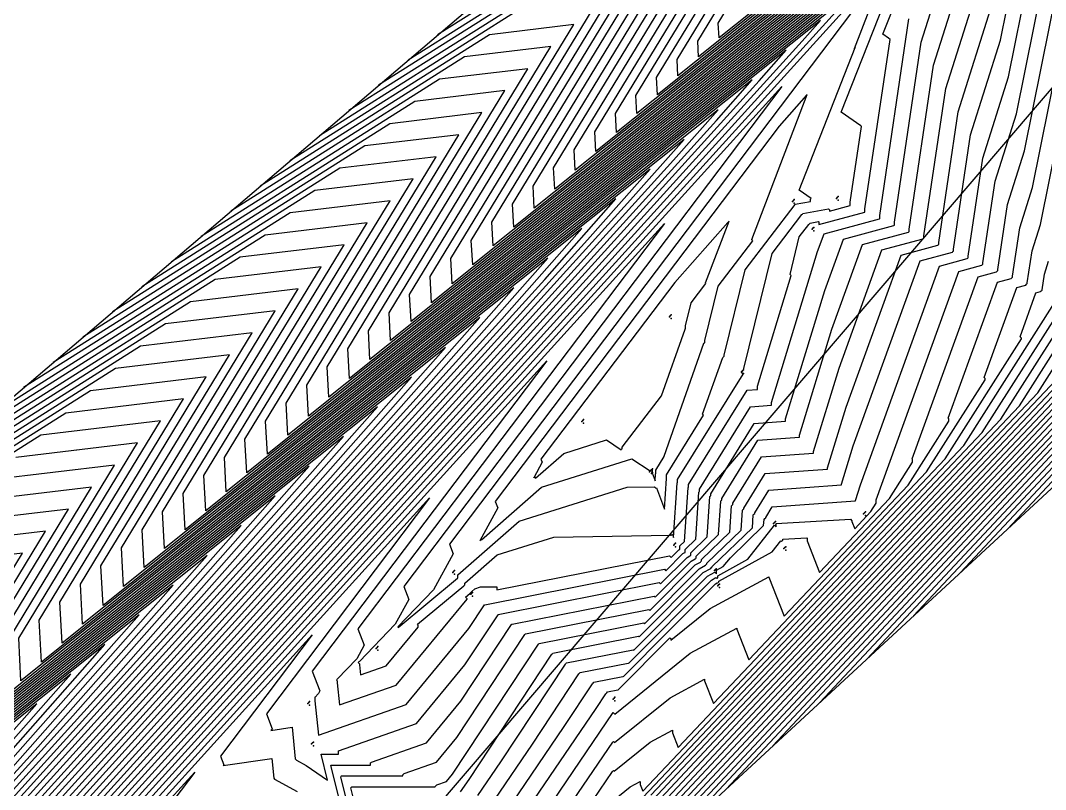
# Model space of a CAD drawing. Header units: metres. Extents: x 419582 to 423558, y 4805372 to 4807539.
# Drawn here: x 421766.3 to 421879.8, y 4806453.1 to 4806538.3 of the extents above; entities that cross this region are included whole.
import ezdxf

# ---------------------------------------------------------------- set-up
doc = ezdxf.new("R2010")
doc.units = ezdxf.units.M
for name, color, linetype in [('C-TINN', 4, 'Continuous'), ('C-TINN-BNDY', 110, 'Continuous'), ('C-TOPO-MAJR', 9, 'Continuous'), ('C-TOPO-MINR', 8, 'Continuous')]:
    doc.layers.add(name, color=color, linetype=linetype)

msp = doc.modelspace()

# ---------------------------------------------------------------- linework, layer by layer
at = {"color": 31, "lineweight": 30, "true_color": 0xffbd7a, "elevation": 1718.01}
msp.add_lwpolyline([(423449.83, 4807399.59), (423130.59, 4807500.11), (421950.92, 4806613), (421795.04, 4806430.99), (421305.02, 4806147.04), (421305.02, 4806147.04), (420630.08, 4805770.97), (419765.16, 4805549.54), (419617.36, 4805580.09)], dxfattribs=at)
at = {"layer": 'C-TINN', "color": 4, "linetype": 'Continuous', "lineweight": -3}
for p in [(421851.81, 4806518.26, 1780.88), (421851.91, 4806518.36, 1780.88), (421852.01, 4806518.46, 1780.88), (421852.01, 4806518.06, 1780.88), (421856.68, 4806518.59, 1781.19), (421856.78, 4806518.69, 1781.19), (421856.88, 4806518.79, 1781.19), (421856.88, 4806518.39, 1781.19), (421854.18, 4806515.39, 1783.47), (421853.98, 4806515.19, 1783.47), (421854.08, 4806515.29, 1783.47), (421854.18, 4806514.99, 1783.47), (421838.18, 4806505.49, 1778.26), (421838.28, 4806505.59, 1778.26), (421838.38, 4806505.69, 1778.26), (421838.38, 4806505.29, 1778.26), (421846.29, 4806499.5, 1782.01), (421846.39, 4806499.6, 1782.01), (421846.19, 4806499.4, 1782.01), (421846.39, 4806499.2, 1782.01), (421828.47, 4806493.9, 1778.11), (421828.57, 4806494, 1778.11), (421828.67, 4806494.1, 1778.11), (421828.67, 4806493.7, 1778.11), (421835.99, 4806488.33, 1780.69), (421836.09, 4806488.45, 1779.7), (421836.09, 4806488.43, 1780.69), (421836.19, 4806488.55, 1779.7), (421836.19, 4806488.53, 1780.69), (421836.19, 4806488.13, 1780.69), (421836.29, 4806488.65, 1779.7), (421836.29, 4806488.25, 1779.7), (421859.69, 4806483.67, 1790.7), (421859.79, 4806483.77, 1790.7), (421859.89, 4806483.87, 1790.7), (421849.73, 4806482.6, 1790.89), (421849.83, 4806482.7, 1790.89), (421849.93, 4806482.8, 1790.89), (421859.89, 4806483.47, 1790.7), (421849.93, 4806482.4, 1790.89), (421838.66, 4806480.21, 1782.2), (421838.76, 4806480.31, 1782.2), (421838.86, 4806480.41, 1782.2), (421838.86, 4806480.01, 1782.2), (421850.87, 4806479.83, 1792.48), (421850.97, 4806479.93, 1792.48), (421851.07, 4806480.03, 1792.48), (421851.07, 4806479.63, 1792.48), (421814.17, 4806477.18, 1780.5), (421814.27, 4806477.28, 1780.5), (421814.37, 4806477.38, 1780.5), (421814.37, 4806476.98, 1780.5), (421843.16, 4806477.38, 1789.71), (421843.26, 4806477.48, 1789.71), (421843.36, 4806477.58, 1789.71), (421843.36, 4806477.18, 1789.71), (421843.53, 4806475.69, 1792.53), (421843.63, 4806475.79, 1792.53), (421843.73, 4806475.89, 1792.53), (421816.16, 4806474.76, 1783.11), (421816.26, 4806474.86, 1783.11), (421816.36, 4806474.96, 1783.11), (421816.36, 4806474.56, 1783.11), (421843.73, 4806475.49, 1792.53), (421805.79, 4806468.87, 1781.18), (421805.89, 4806468.97, 1781.18), (421805.69, 4806468.77, 1781.18), (421805.89, 4806468.57, 1781.18), (421831.95, 4806463.16, 1793.54), (421832.05, 4806463.26, 1793.54), (421832.15, 4806463.36, 1793.54), (421798.11, 4806462.68, 1784.23), (421798.21, 4806462.78, 1784.23), (421798.31, 4806462.88, 1784.23), (421798.31, 4806462.48, 1784.23), (421832.15, 4806462.96, 1793.54), (421798.54, 4806458.19, 1784.23), (421798.64, 4806458.29, 1784.23), (421798.74, 4806458.39, 1784.23), (421798.74, 4806457.99, 1784.23)]:
    msp.add_point(p, dxfattribs=at)
at = {"layer": 'C-TINN-BNDY', "color": 110, "linetype": 'Continuous', "lineweight": -3, "flags": 128}
for points in [[(421193.45, 4806114.76), (421316.74, 4806181.07), (421324.23, 4806185.31), (421416.34, 4806233.29), (421455.96, 4806255.55), (421534.88, 4806300.35), (421936.98, 4806642.67), (421937.08, 4806642.77), (421937.18, 4806642.87), (421963.15, 4806666.69), (422251.15, 4806867.33), (422367.39, 4806957.21), (422449.57, 4807014.1), (422473.63, 4807031.8), (422600.66, 4807130.15), (422687.35, 4807196.06), (422733.46, 4807229.97)], [(422724.87, 4807165.92), (422697.08, 4807146.67), (422577.28, 4807048.8), (422494.93, 4806993.73), (422433.35, 4806948.24), (422390.21, 4806913.55), (422303.24, 4806847.72), (422229.68, 4806793.83), (422213.19, 4806781.58), (422179.34, 4806755.48), (422143.63, 4806726.94), (422090.94, 4806686.36), (421935.65, 4806537.41), (421807.76, 4806419.27), (421798.23, 4806410.98), (421750.84, 4806385.06), (421712.43, 4806364.25), (421678.37, 4806344.94), (421648.74, 4806328.11), (421541.25, 4806258.62), (421434.62, 4806175.52), (421305.47, 4806115.01), (421187.67, 4806058.56)]]:
    msp.add_lwpolyline(points, dxfattribs=at)
at = {"layer": 'C-TOPO-MAJR', "color": 9, "linetype": 'Continuous', "lineweight": -3, "flags": 128}
for points, elevation in [([(421872.72, 4806558.39), (421834.58, 4806527.99), (421834.47, 4806529.98), (421855.58, 4806564.66)], 1800), ([(421870.08, 4806554.88), (421823.2, 4806517.52), (421823.07, 4806519.96), (421842.85, 4806552.47)], 1795), ([(421867.44, 4806551.37), (421811.83, 4806507.04), (421811.67, 4806509.95), (421830.13, 4806540.28)], 1790), ([(421864.8, 4806547.86), (421800.45, 4806496.57), (421800.27, 4806499.93), (421817.41, 4806528.09), (421807.2, 4806526.87), (421783.01, 4806511.59)], 1785), ([(421816.95, 4806452.46), (421819.49, 4806456.2), (421826.66, 4806467.03), (421826.72, 4806467.1), (421826.79, 4806467.16), (421834.18, 4806468.62), (421834.24, 4806468.56), (421842.39, 4806476.75), (421843.2, 4806477.21), (421843.38, 4806477.03), (421843.39, 4806477.04), (421843.4, 4806477.05), (421843.4, 4806477.41), (421844.15, 4806477.82), (421844.93, 4806478.81), (421848.62, 4806482.38), (421848.66, 4806483.05), (421848.75, 4806483.14), (421848.85, 4806483.23), (421848.85, 4806483.27), (421849.58, 4806484.44), (421858.8, 4806485.1), (421858.8, 4806485.14), (421859.34, 4806486.88), (421868.12, 4806511.11), (421871.17, 4806511.93), (421871.23, 4806511.99), (421871.29, 4806512.05), (421871.29, 4806512.21), (421872.9, 4806523.06), (421875.75, 4806532.04), (421877.94, 4806542.88)], 1790), ([(421818.47, 4806429.16), (421857.04, 4806470.34), (421889.29, 4806504.4), (421896.67, 4806515.97), (421901.33, 4806528.63), (421900.88, 4806529.19), (421902.45, 4806530.47), (421902.45, 4806530.7), (421902.36, 4806530.78), (421901.81, 4806534.93), (421901.84, 4806534.96), (421901.87, 4806534.99), (421901.87, 4806535.27), (421901.92, 4806536.89), (421901.87, 4806536.93), (421902.19, 4806538.03), (421900.58, 4806543.74)], 1805), ([(421858.68, 4806541.58), (421789.08, 4806486.1), (421788.87, 4806489.91), (421804.68, 4806515.9), (421793.39, 4806514.54), (421766.63, 4806497.65)], 1780), ([(421777.76, 4806448.13), (421811.6, 4806485.43), (421793.52, 4806461.53), (421794.18, 4806459.84), (421794.11, 4806459.76), (421794.03, 4806459.69), (421796.38, 4806460.03), (421796.71, 4806456.54), (421796.87, 4806456.39), (421797.95, 4806455.78), (421800.29, 4806454.16), (421799.59, 4806457.04), (421799.6, 4806457.05), (421799.61, 4806457.06), (421801.5, 4806457.06), (421801.5, 4806457.39), (421801.51, 4806457.41), (421801.53, 4806457.42), (421810.15, 4806460.43), (421815.51, 4806466.94), (421819.19, 4806472.49), (421819.2, 4806472.51), (421819.22, 4806472.53), (421837.05, 4806476.05), (421837.2, 4806475.9), (421840.13, 4806478.84), (421840.46, 4806479.03), (421840.5, 4806479.07), (421840.54, 4806479.1), (421840.54, 4806479.35), (421842.36, 4806481.12), (421842.66, 4806485.57), (421842.7, 4806485.62), (421842.75, 4806485.67), (421842.75, 4806485.88), (421847.58, 4806493.68), (421851.03, 4806493.93), (421851.03, 4806494.19), (421855.39, 4806508.4), (421857.45, 4806514.08), (421863.06, 4806515.6), (421863.09, 4806515.62), (421863.11, 4806515.65), (421863.11, 4806515.95), (421866.08, 4806535.91), (421867.86, 4806541.51)], 1785), ([(421762.53, 4806432.13), (421768.66, 4806439.87), (421768.42, 4806442.06), (421768.5, 4806442.14), (421768.58, 4806442.22), (421857.64, 4806540.4)], 1780), ([(421870.43, 4806477.16), (421891.9, 4806500.09), (421909.85, 4806519.04), (421913.95, 4806525.48), (421916.55, 4806532.52), (421915.25, 4806534.16), (421915.19, 4806534.22), (421916.46, 4806541.5)], 1815), ([(421821, 4806539.19), (421799.4, 4806525.54)], 1790), ([(421844.45, 4806453.16), (421874.47, 4806485.21), (421899.57, 4806511.72), (421905.31, 4806520.73), (421908.94, 4806530.57), (421907.13, 4806532.86), (421907.12, 4806532.87), (421907.78, 4806536.64), (421907.78, 4806536.88), (421906.45, 4806537.99), (421906.48, 4806538.9)], 1810), ([(421759.4, 4806436.32), (421833.87, 4806518.42), (421839.81, 4806525.13), (421777.7, 4806475.63), (421777.47, 4806479.9), (421791.96, 4806503.7), (421779.58, 4806502.22), (421750.25, 4806483.7)], 1775), ([(421821.68, 4806436.34), (421839.61, 4806455.47), (421879.01, 4806497.08), (421888.02, 4806511.22)], 1800), ([(421826.45, 4806450.37), (421831.9, 4806458.39), (421831.94, 4806458.43), (421831.97, 4806458.46), (421832.1, 4806458.33), (421838.26, 4806463.3), (421842.08, 4806465.36), (421842.08, 4806465.17), (421843.05, 4806462.65), (421868.73, 4806489.76), (421877.2, 4806503.05), (421877.2, 4806503.12), (421877.03, 4806503.28), (421878.79, 4806508.13), (421879.28, 4806508.27), (421879.37, 4806508.36), (421879.47, 4806508.45), (421879.47, 4806508.48), (421879.72, 4806510.21), (421880.18, 4806511.64)], 1795), ([(421750.22, 4806430.41), (421810.11, 4806496.44), (421820.93, 4806508.68), (421766.33, 4806465.16), (421766.08, 4806469.88), (421779.24, 4806491.51), (421765.77, 4806489.9)], 1770), ([(421741.04, 4806424.51), (421786.35, 4806474.47), (421802.06, 4806492.23), (421754.95, 4806454.68)], 1765), ([(421754.68, 4806459.87), (421766.52, 4806479.32), (421751.96, 4806477.58)], 1765), ([(421762.59, 4806452.49), (421783.18, 4806475.78), (421743.58, 4806444.21)], 1760)]:
    msp.add_lwpolyline(points, dxfattribs=dict(at, elevation=elevation))
at = {"layer": 'C-TOPO-MAJR', "color": 9, "linetype": 'Continuous', "lineweight": -3, "elevation": 1780, "flags": 128}
msp.add_lwpolyline([(421818.88, 4806485.02), (421819.16, 4806484.32), (421817.16, 4806480.68), (421817.24, 4806480.76), (421817.32, 4806480.84), (421817.36, 4806480.79), (421824.02, 4806486.62), (421834.03, 4806489.77), (421836.06, 4806488.41), (421836.09, 4806488.44), (421836.12, 4806488.47), (421836.19, 4806488.54), (421836.26, 4806488.61), (421836.26, 4806488.33), (421836.23, 4806488.3), (421836.2, 4806488.27), (421836.26, 4806488.21), (421836.6, 4806487.31), (421836.65, 4806488.1), (421836.65, 4806488.1), (421836.66, 4806488.1), (421836.66, 4806488.49), (421837.6, 4806490.02), (421837.58, 4806490.05), (421842, 4806502.56), (421842.05, 4806502.6), (421842.1, 4806502.65), (421842.1, 4806502.86), (421843.59, 4806508.86), (421847.43, 4806513.91), (421847.3, 4806514.04), (421853.45, 4806530.09), (421853.41, 4806530.06), (421853.38, 4806530.02), (421850.34, 4806526.59), (421818.88, 4806485.02)], close=True, dxfattribs=at)
at = {"layer": 'C-TOPO-MINR', "color": 8, "linetype": 'Continuous', "lineweight": -3, "flags": 128}
for points, elevation in [([(421874.83, 4806561.2), (421843.68, 4806536.37), (421843.59, 4806537.99), (421865.76, 4806574.42)], 1804), ([(421874.31, 4806560.5), (421841.4, 4806534.27), (421841.31, 4806535.99), (421863.21, 4806571.98)], 1803), ([(421873.78, 4806559.8), (421839.13, 4806532.18), (421839.03, 4806533.99), (421860.67, 4806569.54)], 1802), ([(421873.25, 4806559.1), (421836.85, 4806530.08), (421836.75, 4806531.98), (421858.12, 4806567.1)], 1801), ([(421872.19, 4806557.69), (421832.3, 4806525.89), (421832.19, 4806527.98), (421853.03, 4806562.23)], 1799), ([(421871.66, 4806556.99), (421830.03, 4806523.8), (421829.91, 4806525.97), (421850.49, 4806559.79)], 1798), ([(421871.14, 4806556.29), (421827.75, 4806521.71), (421827.63, 4806523.97), (421847.94, 4806557.35)], 1797), ([(421870.61, 4806555.58), (421825.48, 4806519.61), (421825.35, 4806521.97), (421845.4, 4806554.91)], 1796), ([(421869.55, 4806554.18), (421820.93, 4806515.42), (421820.79, 4806517.96), (421840.31, 4806550.03)], 1794), ([(421869.02, 4806553.48), (421818.65, 4806513.33), (421818.51, 4806515.96), (421837.76, 4806547.6)], 1793), ([(421867.97, 4806552.07), (421814.1, 4806509.14), (421813.95, 4806511.95), (421832.68, 4806542.72)], 1791), ([(421868.49, 4806552.78), (421816.38, 4806511.23), (421816.23, 4806513.95), (421835.22, 4806545.16)], 1792), ([(421866.91, 4806550.67), (421809.55, 4806504.95), (421809.39, 4806507.94), (421827.59, 4806537.84), (421818.24, 4806536.72), (421796.12, 4806522.75)], 1789), ([(421866.38, 4806549.97), (421807.28, 4806502.86), (421807.11, 4806505.94), (421825.04, 4806535.4), (421815.48, 4806534.26), (421792.84, 4806519.96)], 1788), ([(421865.32, 4806548.56), (421802.73, 4806498.67), (421802.55, 4806501.93), (421819.95, 4806530.53), (421809.96, 4806529.33), (421786.29, 4806514.38)], 1786), ([(421865.85, 4806549.26), (421805, 4806500.76), (421804.83, 4806503.94), (421822.5, 4806532.96), (421812.72, 4806531.79), (421789.57, 4806517.17)], 1787), ([(421832.05, 4806549.05), (421812.5, 4806536.7)], 1794), ([(421863.74, 4806546.46), (421795.9, 4806492.38), (421795.71, 4806495.92), (421812.32, 4806523.21), (421801.67, 4806521.94), (421776.46, 4806506.02)], 1783), ([(421864.27, 4806547.16), (421798.18, 4806494.48), (421797.99, 4806497.93), (421814.86, 4806525.65), (421804.43, 4806524.4), (421779.74, 4806508.8)], 1784), ([(421829.29, 4806546.58), (421809.23, 4806533.91)], 1793), ([(421863.21, 4806545.75), (421793.63, 4806490.29), (421793.43, 4806493.92), (421809.77, 4806520.77), (421798.91, 4806519.47), (421773.18, 4806503.23)], 1782), ([(421765.17, 4806434.67), (421770.46, 4806441.35), (421770.25, 4806443.24), (421770.33, 4806443.32), (421770.42, 4806443.4), (421862.39, 4806544.79)], 1781), ([(421862.46, 4806544.87), (421791.35, 4806488.19), (421791.15, 4806491.92), (421807.23, 4806518.33), (421796.15, 4806517.01), (421769.91, 4806500.44)], 1781), ([(421826.53, 4806544.12), (421805.95, 4806531.12)], 1792), ([(421861.91, 4806543.89), (421813.81, 4806480.32), (421813.81, 4806480.32), (421814.23, 4806479.25), (421812.04, 4806475.26), (421808.08, 4806471.14), (421808.13, 4806471.09), (421814.71, 4806476.55), (421814.73, 4806476.57), (421814.75, 4806476.59), (421814.75, 4806476.92), (421821.55, 4806482.87), (421833.48, 4806486.62), (421836.54, 4806486.66), (421836.7, 4806486.5), (421836.72, 4806486.52), (421836.74, 4806486.55), (421837.63, 4806484.17), (421837.85, 4806487.59), (421837.86, 4806487.61), (421837.87, 4806487.62), (421837.87, 4806487.97), (421841.97, 4806494.59), (421841.86, 4806494.7), (421844.09, 4806500.99), (421844.16, 4806501.06), (421844.23, 4806501.13), (421844.23, 4806501.24), (421846.58, 4806510.69), (421852.1, 4806517.93), (421852.11, 4806517.93), (421852.11, 4806517.94), (421853.82, 4806518.27), (421853.82, 4806518.51), (421853.86, 4806518.55), (421853.9, 4806518.59), (421852.57, 4806519.5), (421858.77, 4806535.29), (421858.74, 4806535.25), (421858.7, 4806535.21), (421862.11, 4806544.12)], 1781), ([(421813.27, 4806424.36), (421853.55, 4806467.37), (421887.23, 4806502.94), (421894.94, 4806515.02), (421899.81, 4806528.24), (421899.74, 4806528.32), (421901.71, 4806529.92), (421901.71, 4806530.21), (421901.66, 4806530.27), (421900.97, 4806535.5), (421900.98, 4806535.51), (421900.99, 4806535.52), (421900.99, 4806535.87), (421901.01, 4806536.49), (421900.99, 4806536.5), (421901.37, 4806537.81), (421899.66, 4806543.87)], 1804), ([(421772.25, 4806444.59), (421850.62, 4806530.98), (421808.74, 4806475.63), (421809.3, 4806474.18), (421807.79, 4806471.43), (421803.85, 4806467.33), (421803.78, 4806467.26), (421803.71, 4806467.19), (421803.85, 4806467.04), (421803.85, 4806466.93), (421803.97, 4806465.83), (421806.8, 4806466.82), (421810.34, 4806471.11), (421810.34, 4806471.35), (421810.25, 4806471.43), (421815.4, 4806475.7), (421815.46, 4806475.76), (421815.51, 4806475.82), (421815.51, 4806475.99), (421819.09, 4806479.12), (421825.36, 4806481.09), (421838.31, 4806481.29), (421838.33, 4806481.26), (421838.42, 4806481.35), (421838.51, 4806481.43), (421838.65, 4806481.04), (421839.05, 4806487.09), (421839.07, 4806487.11), (421839.09, 4806487.13), (421839.09, 4806487.45), (421846.35, 4806499.15), (421846.15, 4806499.35), (421846.17, 4806499.42), (421846.27, 4806499.52), (421846.37, 4806499.62), (421846.37, 4806499.62), (421849.58, 4806512.51), (421852.86, 4806516.82), (421852.91, 4806516.86), (421852.95, 4806516.91), (421855.79, 4806517.45), (421855.92, 4806517.32), (421855.92, 4806517.18), (421858.19, 4806517.8), (421858.2, 4806517.8), (421858.2, 4806517.81), (421858.2, 4806518.19), (421859.45, 4806526.57), (421859.38, 4806526.64), (421857.21, 4806528.13), (421863.11, 4806543.15)], 1782), ([(421803.65, 4806446.98), (421801.78, 4806454.56), (421801.82, 4806454.6), (421801.86, 4806454.64), (421808.65, 4806454.65), (421808.65, 4806454.78), (421808.72, 4806454.85), (421808.78, 4806454.91), (421812.38, 4806456.17), (421814.61, 4806458.88), (421822.17, 4806470.31), (421822.21, 4806470.35), (421822.25, 4806470.38), (421835.9, 4806473.08), (421836.02, 4806472.96), (421841.03, 4806478), (421841.61, 4806478.33), (421841.67, 4806478.39), (421841.74, 4806478.46), (421841.74, 4806478.6), (421844.86, 4806481.62), (421845.06, 4806484.56), (421845.12, 4806484.63), (421845.19, 4806484.69), (421845.19, 4806484.83), (421848.38, 4806489.98), (421854.14, 4806490.4), (421854.14, 4806490.57), (421856.97, 4806499.8), (421861.72, 4806512.89), (421866.3, 4806514.13), (421866.34, 4806514.17), (421866.38, 4806514.21), (421866.38, 4806514.45), (421868.81, 4806530.77), (421872.8, 4806543.37)], 1787), ([(421815.05, 4806452.88), (421815.98, 4806454.24), (421825.16, 4806468.12), (421825.22, 4806468.18), (421825.28, 4806468.24), (421834.76, 4806470.11), (421834.84, 4806470.03), (421841.93, 4806477.17), (421842.75, 4806477.63), (421842.84, 4806477.72), (421842.93, 4806477.81), (421842.93, 4806477.85), (421847.37, 4806482.12), (421847.46, 4806483.55), (421847.54, 4806483.64), (421847.63, 4806483.72), (421847.63, 4806483.79), (421849.18, 4806486.29), (421857.25, 4806486.87), (421857.25, 4806486.95), (421858.55, 4806491.19), (421865.98, 4806511.7), (421869.55, 4806512.66), (421869.6, 4806512.72), (421869.65, 4806512.77), (421869.65, 4806512.96), (421871.54, 4806525.63), (421874.86, 4806536.12), (421876.28, 4806543.11)], 1789), ([(421818.85, 4806452.04), (421823.01, 4806458.17), (421828.15, 4806465.94), (421828.23, 4806466.01), (421828.3, 4806466.09), (421833.61, 4806467.13), (421833.65, 4806467.09), (421842.84, 4806476.33), (421843.33, 4806476.61), (421843.44, 4806476.5), (421843.48, 4806476.54), (421843.53, 4806476.59), (421843.53, 4806476.81), (421846.86, 4806478.63), (421849.81, 4806482.41), (421850, 4806482.22), (421850, 4806482.23), (421850.01, 4806482.24), (421850.01, 4806482.61), (421858.24, 4806483.06), (421858.4, 4806482.89), (421858.4, 4806482.82), (421858.72, 4806482.02), (421860.51, 4806483.91), (421861.1, 4806484.84), (421861.1, 4806485.21), (421861.09, 4806485.22), (421870.25, 4806510.51), (421872.79, 4806511.2), (421872.86, 4806511.27), (421872.92, 4806511.33), (421872.92, 4806511.47), (421874.27, 4806520.49), (421876.63, 4806527.96), (421879.6, 4806542.65)], 1791), ([(421823.66, 4806433.96), (421860.53, 4806473.32), (421891.35, 4806505.87), (421898.39, 4806516.92), (421902.85, 4806529.02), (421902.02, 4806530.07), (421903.18, 4806531.01), (421903.18, 4806531.18), (421903.06, 4806531.29), (421902.65, 4806534.37), (421902.7, 4806534.42), (421902.75, 4806534.46), (421902.75, 4806534.67), (421902.83, 4806537.29), (421902.75, 4806537.37), (421903.01, 4806538.25), (421901.71, 4806542.87)], 1806), ([(421802.31, 4806449.19), (421800.68, 4806455.8), (421800.71, 4806455.82), (421800.73, 4806455.85), (421805.07, 4806455.85), (421805.07, 4806456.08), (421805.12, 4806456.13), (421805.16, 4806456.17), (421811.26, 4806458.3), (421815.06, 4806462.91), (421820.68, 4806471.4), (421820.71, 4806471.43), (421820.74, 4806471.46), (421836.48, 4806474.56), (421836.61, 4806474.43), (421840.58, 4806478.42), (421841.04, 4806478.68), (421841.09, 4806478.73), (421841.14, 4806478.78), (421841.14, 4806478.98), (421843.61, 4806481.37), (421843.86, 4806485.07), (421843.91, 4806485.13), (421843.97, 4806485.18), (421843.97, 4806485.36), (421847.98, 4806491.83), (421852.59, 4806492.16), (421852.59, 4806492.38), (421856.18, 4806504.1), (421859.58, 4806513.49), (421864.68, 4806514.86), (421864.71, 4806514.9), (421864.75, 4806514.93), (421864.75, 4806515.2), (421867.45, 4806533.34), (421870.33, 4806542.44)], 1786), ([(421823.77, 4806541.65), (421802.67, 4806528.33)], 1791), ([(421820.75, 4806451.63), (421826.53, 4806460.13), (421829.65, 4806464.84), (421829.73, 4806464.93), (421829.82, 4806465.01), (421833.03, 4806465.65), (421833.06, 4806465.62), (421843.29, 4806475.91), (421843.46, 4806476.01), (421843.5, 4806475.97), (421843.58, 4806476.05), (421843.66, 4806476.13), (421843.66, 4806476.21), (421849.57, 4806479.44), (421850.53, 4806480.67), (421850.59, 4806480.61), (421850.66, 4806480.68), (421850.73, 4806480.75), (421850.73, 4806480.87), (421853.39, 4806481.01), (421853.45, 4806480.96), (421853.45, 4806480.67), (421854.8, 4806477.17), (421862.56, 4806485.37), (421865.12, 4806489.39), (421865.12, 4806489.69), (421865.07, 4806489.74), (421872.39, 4806509.92), (421874.41, 4806510.47), (421874.49, 4806510.54), (421874.56, 4806510.61), (421874.56, 4806510.72), (421875.63, 4806517.92), (421877.52, 4806523.88), (421881.26, 4806542.41)], 1792), ([(421822.65, 4806451.21), (421830.05, 4806462.1), (421831.14, 4806463.75), (421831.24, 4806463.85), (421831.33, 4806463.94), (421832.46, 4806464.16), (421832.47, 4806464.15), (421838.23, 4806469.95), (421838.34, 4806469.85), (421838.34, 4806469.66), (421842.69, 4806473.17), (421849.21, 4806476.69), (421849.21, 4806476.65), (421850.88, 4806472.33), (421864.62, 4806486.84), (421869.15, 4806493.94), (421869.15, 4806494.17), (421869.06, 4806494.25), (421874.52, 4806509.32), (421876.04, 4806509.73), (421876.12, 4806509.81), (421876.2, 4806509.89), (421876.2, 4806509.97), (421877, 4806515.35), (421878.41, 4806519.8), (421882.93, 4806542.18)], 1793), ([(421824.55, 4806450.79), (421831.93, 4806461.66), (421831.95, 4806461.67), (421831.96, 4806461.68), (421832.13, 4806461.5), (421840.47, 4806468.24), (421845.64, 4806471.02), (421845.64, 4806470.91), (421846.97, 4806467.49), (421866.67, 4806488.3), (421873.17, 4806498.49), (421873.17, 4806498.64), (421873.05, 4806498.77), (421876.66, 4806508.73), (421877.66, 4806509), (421877.74, 4806509.09), (421877.83, 4806509.17), (421877.83, 4806509.23), (421878.36, 4806512.78), (421879.29, 4806515.72), (421884.59, 4806541.94)], 1794), ([(421854.84, 4806462.76), (421881.44, 4806491.16), (421903.68, 4806514.65), (421908.77, 4806522.63), (421911.98, 4806531.35), (421910.38, 4806533.38), (421910.35, 4806533.41), (421911.92, 4806542.42)], 1812), ([(421860.04, 4806467.56), (421884.93, 4806494.14), (421905.74, 4806516.11), (421910.5, 4806523.58), (421913.51, 4806531.74), (421912, 4806533.64), (421911.96, 4806533.68), (421913.44, 4806542.12)], 1813), ([(421865.24, 4806472.36), (421888.41, 4806497.11), (421907.79, 4806517.58), (421912.22, 4806524.53), (421915.03, 4806532.13), (421913.63, 4806533.9), (421913.57, 4806533.95), (421914.95, 4806541.81)], 1814), ([(421774.09, 4806445.77), (421837.62, 4806515.8), (421803.66, 4806470.93), (421804.37, 4806469.11), (421803.54, 4806467.6), (421801.37, 4806465.34), (421801.33, 4806465.3), (421801.29, 4806465.26), (421801.37, 4806465.17), (421801.37, 4806464.94), (421801.62, 4806462.5), (421807.92, 4806464.69), (421815.76, 4806474.22), (421815.76, 4806474.24), (421815.57, 4806474.43), (421816.08, 4806474.85), (421816.18, 4806474.95), (421816.28, 4806475.05), (421816.28, 4806475.06), (421816.63, 4806475.37), (421817.25, 4806475.57), (421819.06, 4806475.59), (421819.06, 4806475.24), (421838.2, 4806479.02), (421838.39, 4806478.84), (421839.22, 4806479.68), (421839.32, 4806479.73), (421839.33, 4806479.74), (421839.34, 4806479.75), (421839.34, 4806480.11), (421839.86, 4806480.61), (421840.25, 4806486.58), (421840.28, 4806486.61), (421840.31, 4806486.64), (421840.31, 4806486.92), (421846.78, 4806497.37), (421847.93, 4806497.45), (421847.93, 4806497.81), (421851.67, 4806510.04), (421851.54, 4806510.17), (421852.57, 4806514.33), (421853.62, 4806515.71), (421853.7, 4806515.79), (421853.79, 4806515.87), (421854.7, 4806516.05), (421854.74, 4806516.01), (421854.74, 4806515.69), (421859.82, 4806517.06), (421859.83, 4806517.08), (421859.84, 4806517.09), (421859.84, 4806517.44), (421862.63, 4806536.18), (421862.47, 4806536.34), (421861.84, 4806536.77), (421863.53, 4806541.06)], 1783), ([(421875.63, 4806481.96), (421895.39, 4806503.06), (421911.9, 4806520.5), (421915.68, 4806526.43), (421918.07, 4806532.91), (421916.88, 4806534.41), (421916.8, 4806534.49), (421917.98, 4806541.19)], 1816), ([(421804.34, 4806447.41), (421802.88, 4806453.32), (421802.93, 4806453.37), (421802.98, 4806453.43), (421812.23, 4806453.44), (421812.23, 4806453.48), (421812.32, 4806453.57), (421812.41, 4806453.66), (421813.49, 4806454.04), (421814.16, 4806454.85), (421823.67, 4806469.22), (421823.72, 4806469.26), (421823.76, 4806469.31), (421835.33, 4806471.59), (421835.43, 4806471.49), (421841.48, 4806477.58), (421842.18, 4806477.98), (421842.26, 4806478.06), (421842.34, 4806478.13), (421842.34, 4806478.22), (421846.12, 4806481.87), (421846.26, 4806484.06), (421846.33, 4806484.13), (421846.41, 4806484.21), (421846.41, 4806484.31), (421848.78, 4806488.14), (421855.7, 4806488.63), (421855.7, 4806488.76), (421857.76, 4806495.49), (421863.85, 4806512.3), (421867.93, 4806513.4), (421867.97, 4806513.44), (421868.02, 4806513.49), (421868.02, 4806513.71), (421870.18, 4806528.2), (421873.98, 4806540.2)], 1788), ([(421808.07, 4806419.56), (421850.07, 4806464.4), (421885.18, 4806501.47), (421893.21, 4806514.07), (421897.6, 4806525.98), (421897.6, 4806526.02), (421897.42, 4806526.2), (421895.07, 4806535.83), (421895.09, 4806535.85), (421895.11, 4806535.88), (421896.24, 4806537.21), (421900.09, 4806536.46), (421900.16, 4806536.39), (421900.23, 4806536.45), (421900.29, 4806536.51), (421900.29, 4806536.57), (421900.29, 4806536.73), (421900.55, 4806537.59), (421899.91, 4806539.84)], 1803), ([(421849.65, 4806457.96), (421877.96, 4806488.19), (421901.62, 4806513.18), (421907.04, 4806521.68), (421910.46, 4806530.96), (421908.75, 4806533.12), (421908.73, 4806533.14), (421909.97, 4806540.19)], 1811), ([(421760.9, 4806430.86), (421766.86, 4806438.4), (421766.59, 4806440.89), (421766.67, 4806440.96), (421766.75, 4806441.04), (421852.88, 4806536), (421854.91, 4806538.29), (421786.8, 4806484.01), (421786.59, 4806487.91), (421802.14, 4806513.46), (421790.62, 4806512.08), (421763.35, 4806494.86)], 1779), ([(421775.93, 4806446.95), (421824.61, 4806500.62), (421798.59, 4806466.23), (421799.44, 4806464.05), (421799.29, 4806463.76), (421798.88, 4806463.34), (421798.87, 4806463.33), (421798.87, 4806463.32), (421798.88, 4806463.31), (421798.88, 4806462.94), (421799.28, 4806459.16), (421809.03, 4806462.56), (421815.96, 4806470.97), (421817.69, 4806473.59), (421817.7, 4806473.6), (421817.71, 4806473.6), (421837.63, 4806477.54), (421837.79, 4806477.37), (421839.67, 4806479.26), (421839.89, 4806479.38), (421839.91, 4806479.4), (421839.94, 4806479.43), (421839.94, 4806479.73), (421841.11, 4806480.86), (421841.45, 4806486.08), (421841.49, 4806486.12), (421841.53, 4806486.16), (421841.53, 4806486.4), (421847.18, 4806495.52), (421849.48, 4806495.69), (421849.48, 4806496), (421854.6, 4806512.71), (421855.31, 4806514.67), (421861.44, 4806516.33), (421861.46, 4806516.35), (421861.48, 4806516.37), (421861.48, 4806516.69), (421864.72, 4806538.48)], 1784), ([(421828.86, 4806438.76), (421864.01, 4806476.29), (421893.4, 4806507.33), (421900.12, 4806517.87), (421904.37, 4806529.4), (421903.16, 4806530.94), (421903.91, 4806531.55), (421903.91, 4806531.66), (421903.76, 4806531.81), (421903.5, 4806533.8), (421903.56, 4806533.87), (421903.63, 4806533.94), (421903.63, 4806534.07), (421903.74, 4806537.69), (421903.64, 4806537.8), (421903.83, 4806538.48)], 1807), ([(421834.06, 4806443.56), (421867.5, 4806479.27), (421895.46, 4806508.79), (421901.85, 4806518.83), (421905.9, 4806529.79), (421904.29, 4806531.82), (421904.64, 4806532.1), (421904.64, 4806532.15), (421904.46, 4806532.32), (421904.34, 4806533.24), (421904.43, 4806533.32), (421904.51, 4806533.41), (421904.51, 4806533.47), (421904.66, 4806538.09), (421904.52, 4806538.23), (421904.66, 4806538.7)], 1808), ([(421839.25, 4806448.36), (421870.98, 4806482.24), (421897.51, 4806510.26), (421903.58, 4806519.78), (421907.42, 4806530.18), (421905.5, 4806532.6), (421905.5, 4806532.6), (421905.59, 4806533.09), (421905.59, 4806533.47), (421905.42, 4806533.62), (421905.57, 4806538.5)], 1809), ([(421764.91, 4806439.86), (421848.13, 4806531.61), (421851.13, 4806535), (421784.53, 4806481.91), (421784.31, 4806485.91), (421799.6, 4806511.02), (421787.86, 4806509.61), (421760.08, 4806492.07)], 1778), ([(421763.07, 4806438.68), (421843.38, 4806527.21), (421847.36, 4806531.71), (421782.25, 4806479.82), (421782.03, 4806483.9), (421797.05, 4806508.58), (421785.1, 4806507.15), (421756.8, 4806489.28)], 1777), ([(421761.24, 4806437.5), (421838.63, 4806522.82), (421843.58, 4806528.42), (421779.98, 4806477.72), (421779.75, 4806481.9), (421794.51, 4806506.14), (421782.34, 4806504.69), (421753.53, 4806486.49)], 1776), ([(421757.56, 4806435.14), (421829.12, 4806514.02), (421836.03, 4806521.84), (421775.43, 4806473.53), (421775.19, 4806477.89), (421789.42, 4806501.26), (421776.81, 4806499.76), (421746.97, 4806480.91)], 1774), ([(421755.73, 4806433.96), (421824.37, 4806509.63), (421832.26, 4806518.55), (421773.15, 4806471.44), (421772.91, 4806475.89), (421786.87, 4806498.83), (421774.05, 4806497.29), (421743.7, 4806478.12)], 1773), ([(421753.89, 4806432.78), (421819.62, 4806505.23), (421828.48, 4806515.26), (421770.88, 4806469.35), (421770.64, 4806473.89), (421784.33, 4806496.39), (421771.29, 4806494.83), (421740.42, 4806475.33)], 1772), ([(421752.05, 4806431.6), (421814.86, 4806500.84), (421824.71, 4806511.97), (421768.6, 4806467.25), (421768.36, 4806471.88), (421781.78, 4806493.95), (421768.53, 4806492.36), (421737.14, 4806472.54)], 1771), ([(421836.12, 4806452.5), (421876.95, 4806495.62), (421886.29, 4806510.27)], 1799), ([(421832.64, 4806449.53), (421874.9, 4806494.16), (421884.56, 4806509.32)], 1798), ([(421832.04, 4806451.99), (421833.83, 4806453.44), (421834.94, 4806454.03), (421834.94, 4806453.7), (421835.22, 4806452.96), (421872.84, 4806492.69), (421882.84, 4806508.37)], 1797), ([(421828.35, 4806449.95), (421831.87, 4806455.13), (421831.93, 4806455.19), (421831.98, 4806455.25), (421832.07, 4806455.16), (421836.04, 4806458.37), (421838.51, 4806459.7), (421838.51, 4806459.43), (421839.14, 4806457.8), (421870.79, 4806491.23), (421881.11, 4806507.42)], 1796), ([(421748.38, 4806429.23), (421805.36, 4806492.05), (421817.16, 4806505.39), (421764.05, 4806463.06)], 1769), ([(421746.55, 4806428.05), (421800.61, 4806487.65), (421813.38, 4806502.1), (421761.78, 4806460.97)], 1768), ([(421812.21, 4806424.73), (421846.58, 4806461.42), (421883.12, 4806500.01)], 1802), ([(421744.71, 4806426.87), (421795.86, 4806483.26), (421809.61, 4806498.81), (421759.5, 4806458.87)], 1767), ([(421816.95, 4806430.53), (421843.1, 4806458.45), (421881.07, 4806498.55)], 1801), ([(421742.87, 4806425.69), (421791.1, 4806478.86), (421805.83, 4806495.52), (421757.23, 4806456.78)], 1766), ([(421739.2, 4806423.33), (421781.6, 4806470.07), (421798.28, 4806488.94), (421752.68, 4806452.59)], 1764), ([(421763.8, 4806467.88), (421776.69, 4806489.07), (421763, 4806487.43)], 1769), ([(421761.52, 4806465.88), (421774.15, 4806486.63), (421760.24, 4806484.97)], 1768), ([(421737.36, 4806422.15), (421776.85, 4806465.67), (421794.51, 4806485.65), (421750.4, 4806450.5)], 1763), ([(421759.24, 4806463.87), (421771.6, 4806484.2), (421757.48, 4806482.51)], 1767), ([(421735.53, 4806420.97), (421772.09, 4806461.28), (421790.73, 4806482.36), (421748.13, 4806448.4)], 1762), ([(421756.96, 4806461.87), (421769.06, 4806481.76), (421754.72, 4806480.04)], 1766), ([(421733.69, 4806419.79), (421767.34, 4806456.88), (421786.96, 4806479.07), (421745.85, 4806446.31)], 1761), ([(421757.84, 4806448.09), (421779.41, 4806472.49), (421741.3, 4806442.12)], 1759), ([(421779.6, 4806449.31), (421798.6, 4806470.25), (421788.44, 4806456.83), (421788.82, 4806455.88), (421788.77, 4806455.84), (421788.73, 4806455.8), (421794.13, 4806456.58), (421794.34, 4806454.4), (421794.43, 4806454.3), (421796.93, 4806452.91)], 1786), ([(421753.08, 4806443.7), (421775.63, 4806469.2), (421739.03, 4806440.02)], 1758), ([(421748.33, 4806439.3), (421771.86, 4806465.91), (421736.75, 4806437.93)], 1757), ([(421743.58, 4806434.91), (421768.08, 4806462.62), (421734.48, 4806435.83)], 1756), ([(421781.44, 4806450.49), (421785.59, 4806455.07), (421783.37, 4806452.14)], 1787)]:
    msp.add_lwpolyline(points, dxfattribs=dict(at, elevation=elevation))
at = {"layer": 'C-TOPO-MINR', "color": 8, "linetype": 'Continuous', "lineweight": -3, "elevation": 1779, "flags": 128}
msp.add_lwpolyline([(421823.95, 4806489.72), (421824.08, 4806489.39), (421823.14, 4806487.67), (421823.18, 4806487.71), (421823.22, 4806487.75), (421823.34, 4806487.62), (421826.48, 4806490.36), (421831.2, 4806491.85), (421832.82, 4806490.76), (421832.88, 4806490.82), (421832.94, 4806490.87), (421832.94, 4806491.05), (421837.31, 4806496.74), (421839.92, 4806504.13), (421839.94, 4806504.15), (421839.96, 4806504.17), (421839.96, 4806504.49), (421840.6, 4806507.04), (421842.23, 4806509.18), (421842.17, 4806509.24), (421844.79, 4806516.07), (421844.72, 4806515.99), (421844.64, 4806515.92), (421838.77, 4806509.29), (421823.95, 4806489.72)], close=True, dxfattribs=at)

doc.saveas('drawing.dxf')
